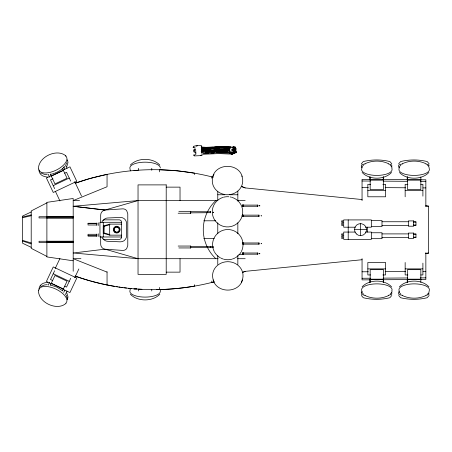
<?xml version="1.0" encoding="UTF-8"?>
<svg xmlns="http://www.w3.org/2000/svg" width="452" height="452" viewBox="0 0 452 452"><rect width="100%" height="100%" fill="white"/><g stroke="black" fill="none" stroke-linecap="round" stroke-linejoin="round"><path stroke-width="0.68" d="M229.656 153.443L229.667 153.109L229.678 154.042L218.892 153.573L202.841 154.273M230.791 147.516L230.808 147.182L230.825 148.064M231.057 151.149L231.04 151.482L231.045 150.697M233.091 152.064L233.085 152.753L223.836 152.273L209.982 153.07L201.592 152.623M232.673 150.77C235.08 150.979 232.215 149.736 232.69 151.171M230.701 153.183L230.712 153.669L231.238 153.222L230.729 153.217L232.808 153.313M231.238 153.957L232.803 153.951M231.249 153.861L231.226 153.296M233.498 147.544L233.543 146.855L235.628 147.188M233.718 150.906L233.769 150.217L235.848 150.556M233.916 148.561L233.921 148.188L236.006 148.527M233.537 147.228L234.046 147.233L234.023 147.657L235.605 147.674M234.249 151.024L234.266 150.595M233.633 150.736L234.435 150.742L234.418 151.375L233.616 151.369M234.424 148.567L234.402 148.996L235.984 149.013M234.644 152.674L236.21 152.663M234.661 151.979L234.656 152.573L234.136 152.669M229.452 149.81L229.452 150.657M193.925 150.878L194.258 150.036L193.919 150.019M231.283 149.25L231.277 149.827M232.853 148.471L232.865 149.386L232.837 148.906M38.493 290.32C37.878 302.36 57.133 311.462 66.043 303.343M67.568 298.97L67.992 296.857L66.789 292.885M73.173 216.74L73.19 217.96L39.036 217.937L39.036 216.74L73.19 216.723L46.872 216.74L46.827 217.339L46.889 217.96L73.19 217.96M73.173 241.283L73.19 242.498L39.047 242.475L39.047 241.283L73.19 241.261L46.872 241.283L46.889 242.498M398.93 168.133L399.449 166.607L400.862 165.099M392.076 291.144L391.556 292.67L390.144 294.173M130.374 288.421L129.854 291.325A15.238 5.78 0 0 0 145.086 297.105A15.238 5.78 0 0 0 160.324 291.325L160.324 289.918M66.263 164.262L66.879 162.601M210.705 212.689L190.687 212.858L190.518 212.276L190.687 211.694L210.672 211.773M210.553 246.792L210.553 247.204M212.802 246.769L212.869 247.165M66.789 166.517L67.992 162.539L67.568 160.432M212.785 176.529C216.581 162.963 238.419 162.963 242.215 176.529M242.521 279.918C238.724 293.484 216.887 293.484 213.09 279.918M55.172 268.55L59.935 258.471M54.641 270.737L50.5 279.5L52.353 280.376M48.228 285.133L49.618 282.195M50.421 285.122L54.974 275.488L67.049 281.195L62.495 290.828M63.704 292.444L64.817 290.099M70.687 278.325L66.546 287.082L64.692 286.206M65.359 294.664L67.026 291.144M74.699 277.782L78.863 268.957M259.182 205.519L259.38 205.886M259.182 253.425L259.182 253.758M210.587 212.039L210.53 212.395M210.672 247.504L210.705 246.589M40.019 285.946C41.618 283.246 44.98 282.647 47.844 282.257M361.334 163.81L363.267 161.556C371.9 159.432 381.245 159.432 389.873 161.556L391.805 163.81M398.658 163.81L400.591 161.556C409.224 159.432 418.569 159.432 427.196 161.556L429.129 163.81M362.069 291.563L361.334 292.45L361.334 293.958A15.238 2.04 0 0 0 365.12 295.303M391.805 295.467L389.873 297.721C381.245 299.846 371.9 299.846 363.267 297.721L361.334 295.467M399.393 291.563L398.658 292.45L398.658 293.958A15.238 2.04 0 0 0 402.444 295.303M429.129 295.467L427.196 297.721C418.569 299.846 409.224 299.846 400.591 297.721L398.658 295.467M130.374 165.042C137.521 157.482 152.657 157.482 159.805 165.042M159.805 294.229C152.657 301.795 137.521 301.795 130.374 294.229M363.538 165.099L362.125 166.607L361.606 169.534A15.238 5.882 0 0 0 378.171 175.393A15.238 5.882 0 0 0 391.844 168.511M391.556 172.461C384.426 180.094 369.256 180.094 362.125 172.461M428.88 172.461C421.75 180.094 406.58 180.094 399.449 172.461M362.125 286.811C369.256 279.183 384.426 279.183 391.556 286.811M399.449 286.811C406.58 279.183 421.75 279.183 428.88 286.811M427.468 294.173L428.88 292.67L429.4 289.738A15.238 5.882 0 0 0 412.834 283.884A15.238 5.882 0 0 0 399.161 290.76M64.856 166.409C61.082 170.641 55.777 173.302 50.268 174.449M193.84 146.386L193.688 146.25M46.889 202.886L31.205 210.954L31.205 248.329L46.889 256.397M364.917 163.822C372.194 160.194 381.488 160.194 388.771 163.822M402.235 163.822C409.518 160.194 418.812 160.194 426.089 163.822M388.771 295.455C381.488 299.077 372.194 299.077 364.917 295.455M426.089 295.455C418.812 299.077 409.518 299.077 402.235 295.455M51.505 175.545L46.398 177.958L53.257 192.462L76.789 181.337L69.93 166.833L62.918 170.15M51.223 175.975L63.297 170.268M51.296 176.133L63.37 170.427M52.969 178.732L50.5 179.896L54.641 188.659M64.692 173.189L66.546 172.314L70.687 181.077M53.217 185.642L69.258 178.06M31.205 211.971L22.6 216.033L22.6 243.249L31.205 247.312M190.687 211.327L190.687 213.22L190.687 211.327L178.851 211.327M190.687 212.858L190.687 211.694M210.587 211.694L210.632 212.835M190.687 246.052L190.687 247.945L190.687 246.052L178.156 246.052M212.819 246.419L190.687 246.419L190.518 247.001L190.687 247.583L212.819 247.583M190.687 247.583L190.687 246.419M40.906 286.432L44.697 284.941L47.251 284.664M242.538 272.347L245.176 271.358L362.108 259.725M75.201 183.258L89.948 178.512L107.056 174.376L107.051 186.761L73.19 200.575L79.535 200.575M213.819 281.867L211.79 282.455L211.79 281.059M138.035 200.575L104.791 210.084L73.19 206.276L138.035 200.575L217.423 200.575M103.836 226.395L109.791 224.717L109.791 224.13L103.276 225.966L103.276 233.311L109.791 235.147L109.791 234.56L103.836 232.882L103.949 226.395L103.836 232.882M22.6 217.028L31.205 214.886M197.484 145.753L196.061 146.199M22.6 217.734L31.205 215.7M233.526 148.335L235.622 148.064L233.548 148.132M233.904 149.674L236 149.403M232.339 150.471L234.435 150.2M233.746 151.702L235.848 151.431M234.435 151.77L235.837 151.589M236.226 152.77C233.486 153.499 233.509 152.183 236.238 152.607M234.661 153.567L232.548 153.731M232.82 154.053C230.079 154.782 230.102 153.471 232.831 153.895M73.19 206.276L105.418 210.005L122.622 208.858A4.949 4.853 90 0 1 126.701 210.683L127.786 213.796L127.786 245.481L126.701 248.594A4.949 4.853 -90 0 1 122.622 250.414L104.791 249.193L73.19 253.001L138.035 258.697L218.13 258.702M210.903 149.725L201.355 149.878M210.999 150.646L209.152 150.844M212.146 153.635L213.061 153.522M133.911 288.981L136.707 288.698M425.829 253.386L428.632 253.103L428.632 206.168L425.829 205.892M213.011 147.205L207.536 147.437L201.061 146.996M212.999 147.363L210.265 147.572M209.824 148.392L220.028 147.651L229.243 147.973M212.389 151.742L220.373 151.143L227.542 151.194M213.926 147.098L221.683 146.657L230.989 146.979M215.7 150.324L208.671 150.815L201.281 150.363M211.124 153.087L214.22 152.832M425.818 253.335L428.632 253.103M210.513 148.29L203.982 148.352M210.061 150.426L210.994 150.358M215.468 147.115L221.152 146.827M213.039 150.471L215.581 150.279M216.22 150.284L229.667 150.222M193.01 147.646L195.066 147.51M194.71 148.262L195.219 148.228M195.111 154.234L195.62 154.2M193.501 155.064L194.75 154.985M75.201 276.104C113.254 289.896 154.753 292.93 194.575 286.116L194.575 284.703M213.999 149.471L221.757 149.284L229.503 149.748M211.463 151.815L206.796 151.861M208.383 153.352L202.903 153.347M220.147 147.776L209.372 148.527L201.321 148.143M216.288 152.725L229.729 153.115M232.373 150.109L234.452 150.041M234.475 151.318L235.859 151.267M232.594 153.477L234.673 153.403M221.695 147.584L209.383 148.369L202.321 148.024M218.593 151.143L227.39 151.318M207.084 148.538L203.434 148.454M362.052 271.799L368.363 271.754M385.189 271.641L405.517 271.505M423.049 271.392L425.852 271.369M362.052 278.279L370.465 278.223M383.087 278.138L407.625 277.974M420.241 277.89L425.852 277.856M370.465 279.828L362.052 279.884L362.052 258.623M383.087 279.748L407.625 279.579M420.241 279.5L425.852 279.46L425.852 252.651M370.165 179.71L383.516 179.71M407.489 179.71L420.84 179.71M370.165 180.105L383.516 180.105M407.489 180.105L420.84 180.105M370.567 184.326L367.832 184.326L367.832 196.789L385.579 196.789L385.579 184.326L382.85 184.326M407.89 184.326L405.156 184.326L405.156 196.789M420.857 184.326L422.902 184.326L422.902 196.151M166.206 187.134L180.026 187.134L180.026 200.575M367.832 190.382L385.579 190.382M405.156 190.382L422.902 190.382M217.768 194.761L224.689 194.761M229.537 194.761L237.842 194.761M237.622 200.575L245.176 200.575M242.95 205.101L257.651 205.101M242.95 206.265L257.651 206.265M178.156 213.22L190.687 213.22M242.713 215.141L258.962 215.141M242.713 216.299L258.962 216.299M371.329 220.604L381.996 220.604L381.996 226.514L371.329 226.514M203.79 220.791L215.672 220.791M381.996 221.746L408.342 221.746M413.631 221.746L415.964 221.746L415.964 225.373L413.631 225.373M413.388 222.107L415.964 222.107M121.599 222.294L99.954 222.294L99.954 236.984L121.599 236.984L121.599 222.294A2.446 2.446 0 0 0 119.153 219.847L104.463 219.847A2.446 2.446 0 0 0 102.016 222.294M96.818 223.271L88.033 223.271L88.033 224.994L96.818 224.994M88.033 223.441L96.818 223.441M121.599 224.13L109.678 224.13L109.678 235.147L121.599 235.147M413.388 225.011L415.964 225.011M381.996 225.373L408.342 225.373M355.216 227.203L343.729 227.203L343.729 225.384L341.667 225.384L341.667 224.469L343.729 224.469L343.729 223.559L341.667 223.559L341.667 222.65L343.729 222.65L343.729 221.734L341.667 221.734L341.667 220.825L343.729 220.825L343.729 219.915L371.329 219.915L371.329 227.203L365.572 227.203M354.526 229.639L366.532 229.639M355.216 232.068L343.729 232.068L343.729 233.893L341.667 233.893L341.667 234.803L343.729 234.803L343.729 235.712L341.667 235.712L341.667 236.628L343.729 236.628L343.729 237.537L341.667 237.537L341.667 238.447L343.729 238.447L343.729 239.362L371.329 239.362L371.329 232.068L365.572 232.068M371.329 232.757L381.996 232.757L381.996 238.673L371.329 238.673M381.996 233.899L408.342 233.899M413.631 233.899L415.964 233.899L415.964 237.532L413.631 237.532M96.818 234.289L88.033 234.289L88.033 236.006L96.818 236.006M413.388 234.26L415.964 234.26M88.033 235.837L96.818 235.837M413.388 237.164L415.964 237.164M381.996 237.532L408.342 237.532M203.79 238.486L214.276 238.486M242.713 242.973L258.962 242.973M242.713 244.136L258.962 244.136M178.851 247.945L190.687 247.945M242.95 253.013L257.651 253.013M242.95 254.177L257.651 254.177M238.837 254.538L242.95 254.538M80.942 258.697L73.19 258.697L107.051 272.11M237.622 258.702L245.176 258.702M367.832 268.895L385.579 268.895M405.156 268.895L422.902 268.895M166.206 272.144L180.026 272.144L180.026 258.697M370.567 274.946L367.832 274.946L367.832 262.488L385.579 262.488L385.579 274.946L382.85 274.946M407.89 274.946L405.156 274.946L405.156 262.488M420.857 274.946L422.902 274.946L422.902 263.126M370.165 279.172L383.516 279.172M407.489 279.172L420.84 279.172M370.165 279.568L383.516 279.568M407.489 279.568L420.84 279.568M46.872 242.475L73.19 242.498M370.465 179.444L362.052 179.387L362.052 200.654M383.087 179.529L407.625 179.693M420.241 179.777L425.852 179.817L425.852 206.626M362.052 180.998L370.465 181.054M383.087 181.139L407.625 181.303M420.241 181.388L425.852 181.422M362.052 187.478L368.363 187.523M385.189 187.631L405.517 187.772M423.049 187.885L425.852 187.908M234.588 147.284L235.645 147.295M232.921 147.352L234.034 147.329M234.577 147.442L235.633 147.454L231.836 147.262M234.594 147.538L235.645 147.55M223.746 147.578L229.379 147.787M235.611 147.962L234.029 147.945L235.599 148.12M233.385 148.16L234.187 148.171M233.757 148.522L234.594 148.719M233.904 148.663L234.413 148.668M235.989 149.296L234.418 149.386M232.876 149.414L234.452 149.431M232.876 149.674L234.458 149.685M232.837 149.793L234.418 149.81M232.842 150.081L234.418 150.098M233.757 150.589L235.865 150.657M232.616 150.714L234.396 150.714M234.289 150.9L235.871 150.917M232.622 150.968L235.825 151.041M233.757 151.33L235.831 151.324M234.238 151.465L235.82 151.482M236.243 151.996L234.136 151.928L236.215 152.025M234.125 152.03L234.639 152.036M236.249 152.256L234.661 152.222M234.628 152.364L236.204 152.375M233.995 152.708L234.797 152.714L234.814 152.081L234 151.849M233.057 153.16L234.639 153.177M231.786 153.273L232.837 153.284M233.062 153.443L234.644 153.46M231.26 153.527L232.842 153.544M231.221 153.646L232.797 153.663M230.588 153.996L231.39 154.002C231.961 153.228 230.509 152.725 230.605 153.477M225.294 146.832L230.978 147.137M224.119 148.81L225.152 148.838M226.944 151.403C219.599 150.821 212.316 152.691 204.982 151.957M205.66 152.906L206.57 152.94M194.332 155.929L202.01 155.567L201.903 153.878M226.299 147.787L229.367 147.945M227.554 151.036L205.869 151.646M204.044 147.425L220.017 146.725L230.865 147.188M206.609 147.567L201.383 147.222M226.13 147.894L230.254 148.216M229.819 148.2C220.339 147.126 210.898 149.736 201.439 148.335M229.757 149.126C220.22 148.053 210.717 150.702 201.202 149.233M229.011 151.499L230.045 151.561M233.503 147.188L235.611 147.324L233.531 147.013M233.882 148.527L235.989 148.663M232.317 149.324L234.424 149.459M233.729 150.556L235.837 150.685L233.757 150.375M232.062 150.623L234.17 150.759M232.543 152.691L234.65 152.827M229.548 150.414C220.226 149.132 210.92 151.584 201.609 150.584M229.469 151.335C220.034 150.007 210.615 152.607 201.202 151.448M201.213 151.29L203.875 151.493M201.665 151.663L203.654 151.855M425.818 205.942L428.632 206.168M241.221 186.439L245.176 187.919L362.108 199.552M133.911 170.297L137.402 170.653M47.251 174.732L44.697 174.455L40.906 172.963M73.19 260.793L46.889 256.928L46.889 202.355L73.19 198.49L73.19 271.262M231.876 146.923L233.961 147.256M232.102 150.284L234.181 150.623M236.226 151.895L234.147 151.556L234.102 152.245M230.74 152.844L232.82 153.177M47.844 177.144C44.98 176.755 41.618 176.156 40.019 173.449M50.268 284.952L56.867 287.11L62.721 290.839M105.418 249.272L138.035 258.697M22.6 240.379L31.205 242.961M22.6 241.046L31.205 243.91M53.217 273.754L69.258 281.336M51.296 283.268L63.37 288.975M51.223 283.421L63.297 289.127M51.505 283.856L46.398 281.438L53.257 266.94L76.789 278.059L69.93 292.563L62.935 289.257M427.468 165.099L428.88 166.607L429.4 169.534A15.238 5.882 0 0 1 412.834 175.393A15.238 5.882 0 0 1 399.161 168.511M390.144 165.099L391.556 166.607L392.076 168.133M400.862 294.173L399.449 292.67L398.93 291.144M363.538 294.173L362.125 292.67L361.606 289.738A15.238 5.882 0 0 1 378.171 283.884A15.238 5.882 0 0 1 391.844 290.76M66.043 156.053C57.133 147.934 37.878 157.036 38.493 169.076M399.393 167.715L398.658 166.828L398.658 165.319A15.238 2.04 0 0 1 402.444 163.974M362.069 167.715L361.334 166.828L361.334 165.319A15.238 2.04 0 0 1 365.12 163.974M194.117 151.652L193.948 151.177M74.699 181.619L81.546 196.112M65.359 164.731L67.026 168.257M63.704 166.952L64.817 169.302M62.495 168.568L67.049 178.207L54.974 183.913L50.285 173.992M48.228 174.269L49.618 177.207M55.443 191.428L59.935 200.931M66.263 295.139L67.517 299.015M130.374 170.856L129.854 167.952A15.238 5.78 0 0 1 145.086 162.166A15.238 5.78 0 0 1 160.324 167.952M233.39 147.126L233.407 147.482L233.401 147.194L234.209 147.38M212.773 212.44L212.886 212.214M201.451 147.143L201.338 145.431L195.383 145.827L193.693 146.329M201.507 147.985L201.852 153.149M200.874 155.234L200.903 155.669M195.852 152.861L195.942 154.188M195.722 152.443L195.756 152.996M193.45 147.019L193.49 147.618M193.981 155.036L194.021 155.629M230.413 152.154L230.435 152.51L230.447 152.058M420.84 176.918L420.84 189.603L407.489 189.603L407.489 176.918M420.84 282.359L420.84 269.669L407.489 269.669L407.489 282.359M407.218 176.732L407.218 180.263M407.218 279.692L407.218 282.545M391.805 166.828L391.805 165.319A15.238 2.04 0 0 0 388.658 164.076M391.805 292.45L391.805 293.958A15.238 2.04 0 0 1 388.658 295.201M383.516 176.918L383.516 189.603L370.165 189.603L370.165 176.918M383.516 282.359L383.516 269.669L370.165 269.669L370.165 282.359M383.251 176.732L383.251 179.585M383.251 279.692L383.251 282.545M369.894 176.732L369.894 179.585M369.894 279.692L369.894 282.545M367.657 227.203L367.657 232.068M360.526 223.633L360.526 235.639M348.209 219.915L348.209 239.362M237.842 191.173L237.842 201.1M237.842 222.83L237.842 233.724M237.842 255.357L237.842 264.516M217.768 191.772L217.768 200.671M217.768 222.83L217.768 233.724M217.768 255.555L217.768 264.516M211.79 178.218L211.79 176.822L213.146 177.212A236.633 236.633 0 0 0 75.179 183.19M194.575 174.574L194.575 173.161L177.133 170.794L159.562 169.726L159.562 171.845M159.562 287.432L159.562 289.546M151.765 168.308L151.765 170.302M151.765 289.642L151.765 290.969M138.414 168.308L138.414 170.302M138.414 288.975L138.414 290.969M107.051 271.72L107.051 285.065M103.276 222.294L103.276 236.984M100.689 222.74L100.689 215.146A5.153 5.057 -90 0 1 104.791 210.084M100.689 236.537L100.689 244.131A5.153 5.057 -90 0 0 104.791 249.193M98.248 222.785L98.248 225.475M98.248 233.803L98.248 236.492M96.818 223.056L96.818 225.209M96.818 234.074L96.818 236.221M241.266 186.326A236.633 236.633 0 0 1 245.176 187.919M215.824 258.702A39.934 39.934 0 0 1 215.824 200.575M245.176 271.358A236.633 236.633 0 0 1 242.571 272.426M213.836 281.929A236.633 236.633 0 0 1 156.748 289.596M141.962 289.303A236.633 236.633 0 0 1 139.148 289.144M137.041 289.003A236.633 236.633 0 0 1 134.233 288.783M131.425 288.529A236.633 236.633 0 0 1 128.622 288.24M126.52 288.009A236.633 236.633 0 0 1 124.424 287.755M123.029 287.574A236.633 236.633 0 0 1 121.633 287.382M120.243 287.184A236.633 236.633 0 0 1 118.848 286.98M117.452 286.766A236.633 236.633 0 0 1 116.062 286.545M114.672 286.314A236.633 236.633 0 0 1 107.745 285.042M107.056 284.901A236.633 236.633 0 0 1 90.626 280.958M89.948 280.765A236.633 236.633 0 0 1 75.179 276.087M103.18 238.882A5.955 5.955 0 0 0 107.712 241.289L120.328 241.837A5.972 5.972 0 0 0 126.554 235.871L126.554 223.407A5.972 5.972 0 0 0 120.328 217.44L107.712 217.988A5.955 5.955 0 0 0 103.18 220.401M243.227 216.192A0.949 0.593 -90 0 1 242.3 216.389A0.949 0.593 -90 0 1 242.419 214.903A0.949 0.593 -90 0 1 243.283 215.474M242.973 216.129A0.582 0.362 -90 0 1 242.436 216.096A0.582 0.362 -90 0 1 242.509 215.242A0.582 0.362 -90 0 1 243.029 215.429M259.222 216.129A0.582 0.362 -90 0 1 258.685 216.096A0.582 0.362 -90 0 1 258.759 215.242A0.582 0.362 -90 0 1 259.278 215.429M243.594 205.926A0.949 0.667 -90 0 1 242.566 206.457A0.949 0.667 -90 0 1 242.566 204.909A0.949 0.667 -90 0 1 243.594 205.44M243.345 205.835A0.582 0.412 -90 0 1 242.747 206.185A0.582 0.412 -90 0 1 242.662 205.27A0.582 0.412 -90 0 1 243.306 205.394M258.047 205.835A0.582 0.412 -90 0 1 257.448 206.185A0.582 0.412 -90 0 1 257.363 205.27A0.582 0.412 -90 0 1 258.007 205.394M242.56 242.639A0.949 0.593 -90 0 1 243.283 243.312M243.283 243.803A0.949 0.593 -90 0 1 243.012 244.374M242.532 243.052A0.582 0.362 -90 0 1 243.063 243.408M259.278 243.848A0.582 0.362 -90 0 1 258.708 243.967A0.582 0.362 -90 0 1 258.781 243.052A0.582 0.362 -90 0 1 259.312 243.408M243.594 253.838A0.949 0.667 -90 0 1 242.566 254.369A0.949 0.667 -90 0 1 242.566 252.821A0.949 0.667 -90 0 1 243.594 253.346M243.345 253.742A0.582 0.412 -90 0 1 242.747 254.097A0.582 0.412 -90 0 1 242.662 253.182A0.582 0.412 -90 0 1 243.306 253.301M258.047 253.742A0.582 0.412 -90 0 1 257.448 254.097A0.582 0.412 -90 0 1 257.363 253.182A0.582 0.412 -90 0 1 258.007 253.301M102.016 236.984A2.446 2.446 0 0 0 104.463 239.43L119.153 239.43A2.446 2.446 0 0 0 121.599 236.984M214.293 282.161A15.238 14.001 0 0 1 227.808 261.691A15.238 14.001 0 0 1 241.317 282.161M214.293 251.611A15.238 15.108 0 0 1 227.808 229.526A15.238 15.108 0 0 1 241.317 251.611M241.001 252.188A15.238 15.108 0 0 1 238.583 255.312M238.102 255.77A15.238 15.108 0 0 1 235.424 257.713M234.848 258.03A15.238 15.108 0 0 1 232.384 259.041M231.752 259.228A15.238 15.108 0 0 1 223.864 259.228M223.231 259.041A15.238 15.108 0 0 1 220.768 258.03M220.192 257.713A15.238 15.108 0 0 1 217.514 255.77M217.033 255.312A15.238 15.108 0 0 1 214.615 252.188M241.82 175.969A15.238 14.001 0 0 1 228.492 194.727A15.238 14.001 0 0 1 212.626 177.721M212.785 177.127A15.238 14.001 0 0 1 213.988 174.286M232.079 197.405A15.238 15.108 0 0 1 242.464 214.655A15.238 15.108 0 0 1 226.395 226.887A15.238 15.108 0 0 1 212.282 212.468M212.265 211.818A15.238 15.108 0 0 1 222.926 197.405M223.559 197.225A15.238 15.108 0 0 1 228.825 196.767M230.153 196.936A15.238 15.108 0 0 1 231.447 197.225M428.615 293.433A15.238 2.04 0 0 1 425.982 295.201M425.982 164.076A15.238 2.04 0 0 1 428.615 165.844M39.047 289.223A15.238 8.074 25.3 0 1 40.409 285.817M67.427 298.586A15.238 8.074 25.3 0 1 67.212 299.648M38.748 290.337A15.238 7.175 25.3 0 1 55.912 289.127A15.238 7.175 25.3 0 1 65.873 303.156M67.212 159.748A15.238 8.074 -25.3 0 1 67.427 160.81M40.036 173.178A15.238 8.074 -25.3 0 1 39.047 170.172M65.354 155.81A15.238 7.175 -25.3 0 1 56.506 169.98A15.238 7.175 -25.3 0 1 38.748 169.065M213.355 212.214L213.423 212.513L213.355 212.214M213.355 246.939L213.423 247.233L213.361 246.882M261.132 215.66L261.352 215.926L261.132 215.66M261.132 243.492L261.352 243.758L261.132 243.492M259.584 205.62L259.827 205.886L259.584 205.62M259.584 253.532L259.827 253.798L259.584 253.532M194.038 149.821L194.061 152.149L195.823 152.386L195.626 149.431L194.038 149.821M166.206 184.891L138.035 184.891L138.035 274.381L166.206 274.381L166.206 184.891M413.631 220.915L408.342 220.915L408.342 226.203L413.631 226.203L413.631 220.915M413.631 233.074L408.342 233.074L408.342 238.357L413.631 238.357L413.631 233.074M356.283 233.882A6.006 6.006 0 0 0 366.329 231.192A6.006 6.006 0 0 0 358.973 223.836A6.006 6.006 0 0 0 356.283 233.882M115.011 232.588A3.407 3.407 0 0 0 120.119 229.639A3.407 3.407 0 0 0 115.011 226.689A3.407 3.407 0 0 0 115.011 232.588M115.294 232.102A2.842 2.842 0 0 0 119.554 229.639A2.842 2.842 0 0 0 115.294 227.181A2.842 2.842 0 0 0 115.294 232.102M115.475 231.786A2.475 2.475 0 0 0 119.192 229.639A2.475 2.475 0 0 0 115.475 227.497A2.475 2.475 0 0 0 115.475 231.786"/></g></svg>
